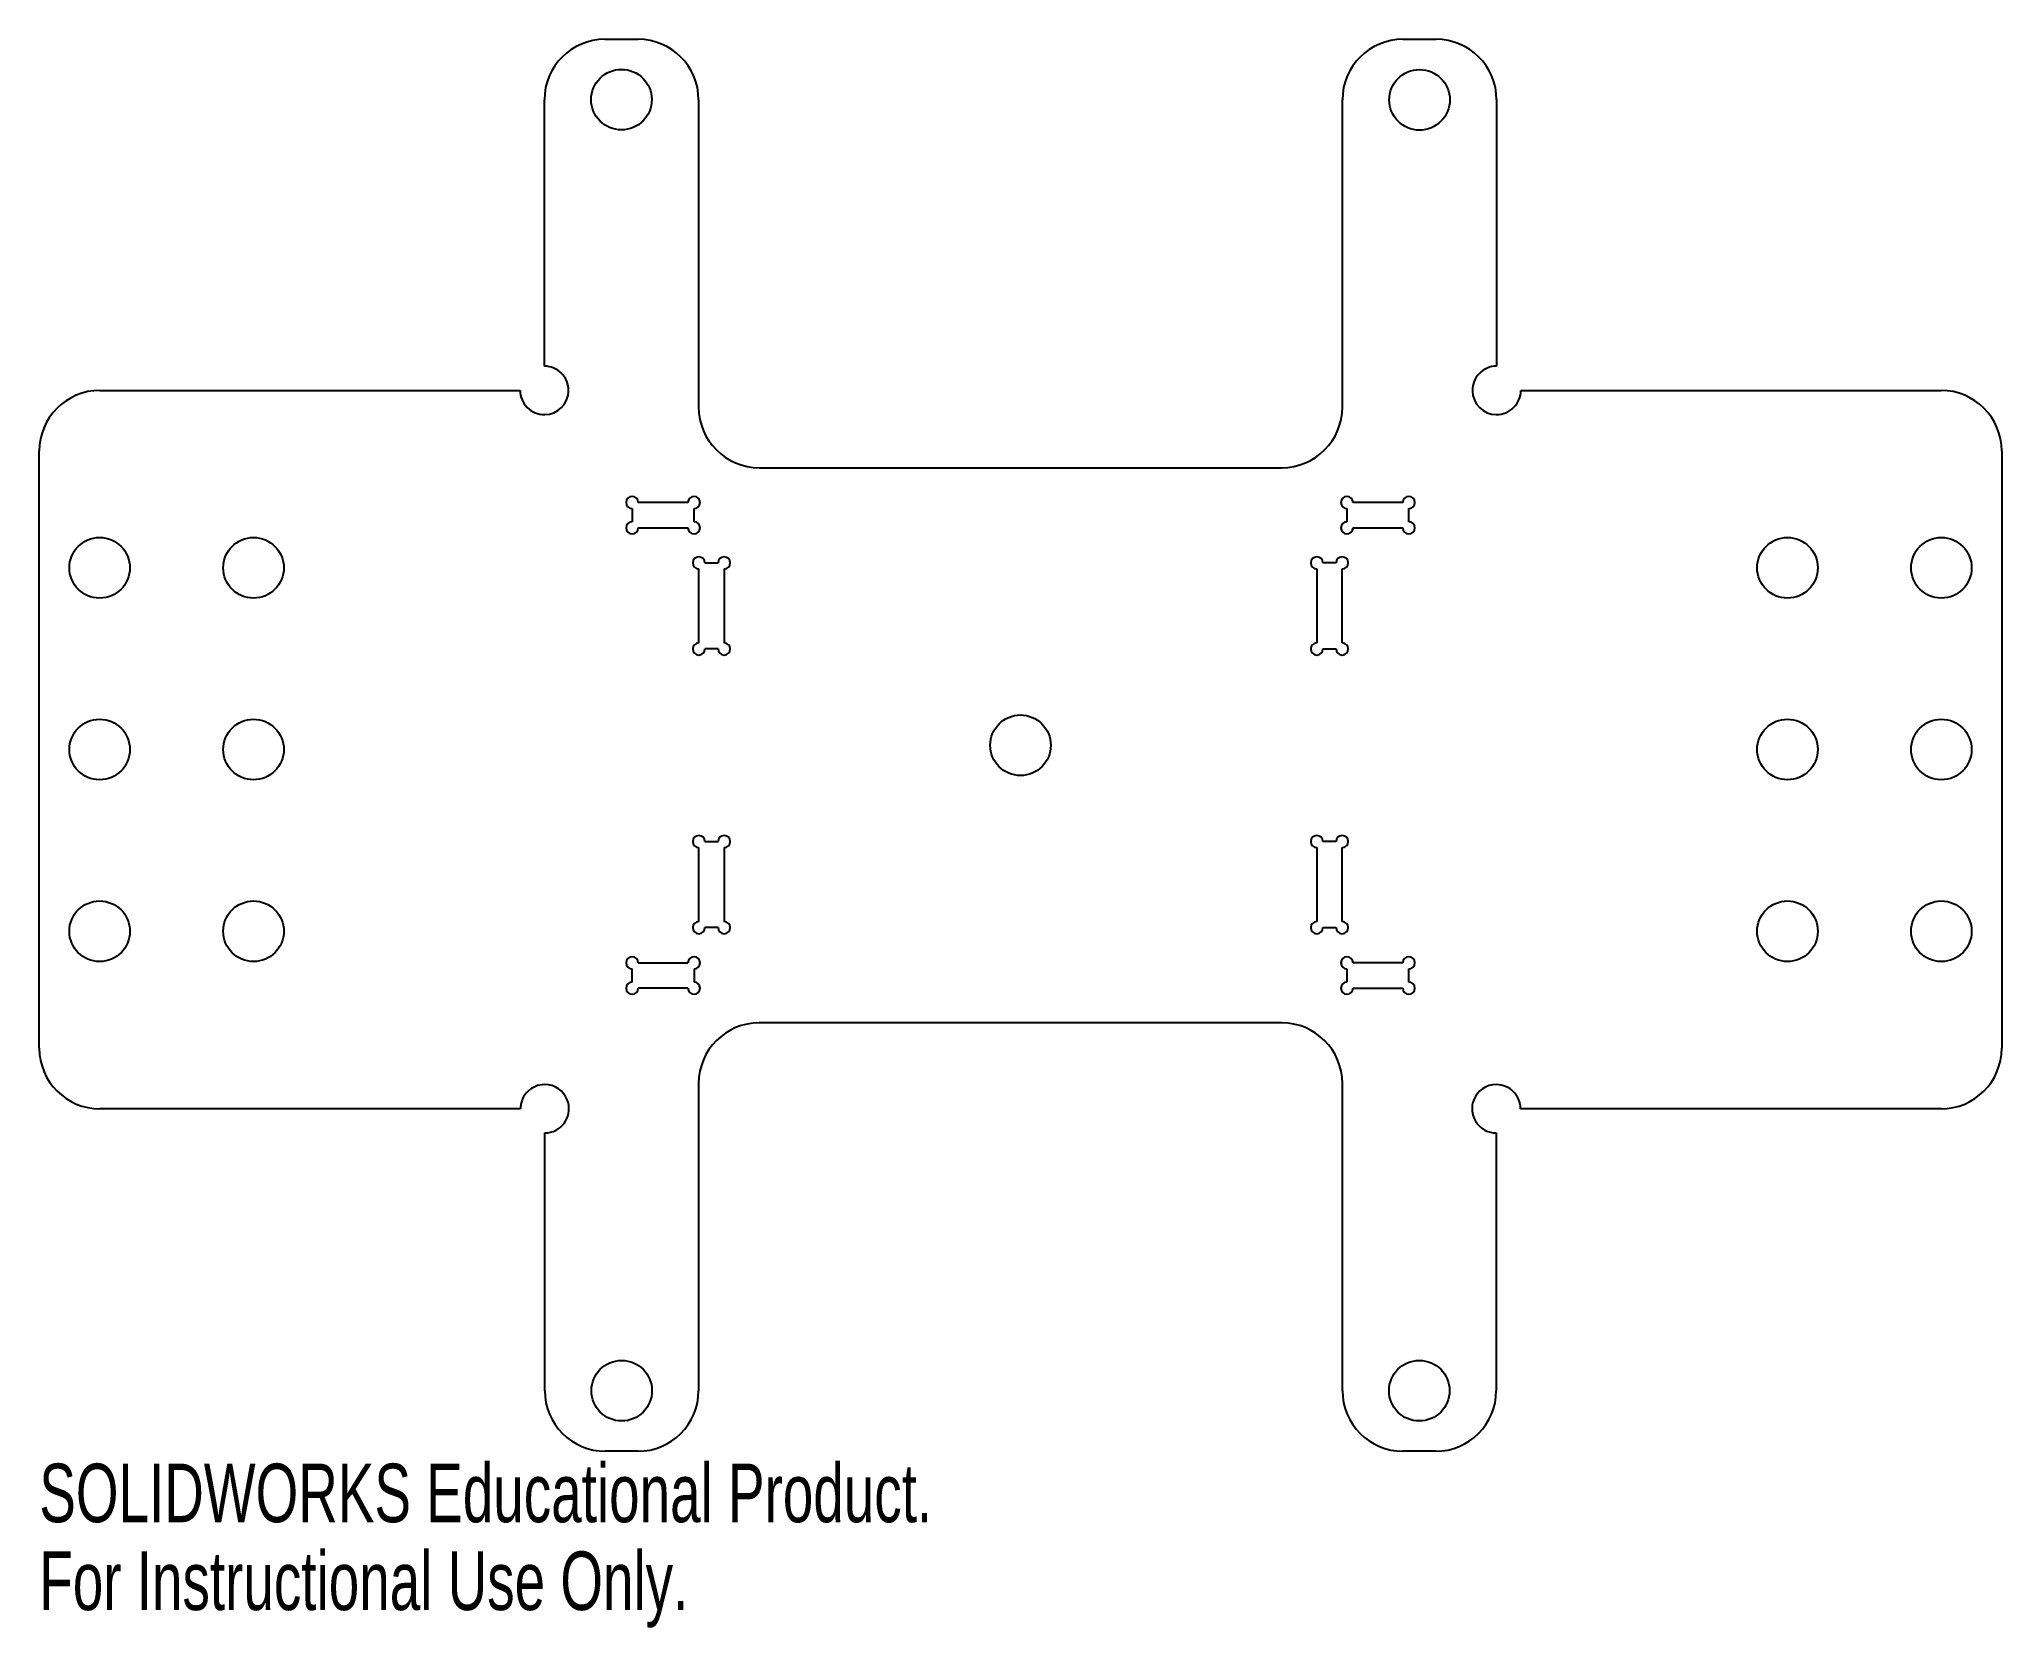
# Model space of a CAD drawing. Header units: millimetres. Extents: x -81 to 81, y -73 to 58.
import ezdxf

# ---------------------------------------------------------------- set-up
doc = ezdxf.new("R2010")
doc.units = ezdxf.units.MM
doc.styles.add('SLDTEXTSTYLE0', font='TXT', dxfattribs={"width": 0.7})

msp = doc.modelspace()

# ---------------------------------------------------------------- linework, layer by layer
at = {"color": 7, "linetype": 'Continuous', "lineweight": 25}
for p, q in [((-34.29, 58.27), (-31.56, 58.27)), ((31.56, 58.27), (34.29, 58.27)), ((-39.29, 31.29), (-39.29, 53.27)), ((-26.56, 53.27), (-26.56, 27.91)), ((26.56, 27.91), (26.56, 53.27)), ((39.29, 53.27), (39.29, 31.29)), ((-75.97, 29.29), (-41.29, 29.29)), ((41.29, 29.29), (75.97, 29.29)), ((-80.97, -25), (-80.97, 24.29)), ((80.97, 24.29), (80.97, -25)), ((-21.56, 22.91), (21.56, 22.91)), ((-32.04, 19.54), (-32.04, 18.45)), ((-27.44, 20.04), (-31.54, 20.04)), ((-26.94, 18.45), (-26.94, 19.54)), ((26.94, 19.54), (26.94, 18.45)), ((31.54, 20.04), (27.44, 20.04)), ((32.04, 18.45), (32.04, 19.54)), ((-31.54, 17.95), (-27.44, 17.95)), ((27.44, 17.95), (31.54, 17.95)), ((-26.04, 15.05), (-24.95, 15.05)), ((26.04, 15.05), (24.95, 15.05)), ((-26.54, 8.45), (-26.54, 14.55)), ((-24.45, 14.55), (-24.45, 8.45)), ((24.45, 14.55), (24.45, 8.45)), ((26.54, 8.45), (26.54, 14.55)), ((-24.95, 7.95), (-26.04, 7.95)), ((24.95, 7.95), (26.04, 7.95)), ((-26.04, -7.95), (-24.95, -7.95)), ((26.04, -7.95), (24.95, -7.95)), ((-26.54, -14.55), (-26.54, -8.45)), ((-24.45, -8.45), (-24.45, -14.55)), ((24.45, -8.45), (24.45, -14.55)), ((26.54, -14.55), (26.54, -8.45)), ((-24.95, -15.05), (-26.04, -15.05)), ((24.95, -15.05), (26.04, -15.05)), ((-32.04, -19.55), (-32.04, -18.46)), ((-31.54, -17.96), (-27.44, -17.96)), ((-26.94, -18.46), (-26.94, -19.55)), ((26.94, -18.46), (26.94, -19.55)), ((31.54, -17.96), (27.44, -17.96)), ((32.04, -19.55), (32.04, -18.46)), ((-27.44, -20.05), (-31.54, -20.05)), ((27.44, -20.05), (31.54, -20.05)), ((21.56, -22.91), (-21.56, -22.91)), ((-26.56, -27.91), (-26.56, -53.27)), ((26.56, -53.27), (26.56, -27.91)), ((-41.26, -30), (-75.97, -30)), ((-41.26, -29.94), (-41.26, -30)), ((41.26, -30), (41.26, -29.97)), ((75.97, -30), (41.26, -30)), ((-39.26, -53.27), (-39.26, -32)), ((39.26, -32), (39.26, -53.27)), ((-31.56, -58.27), (-34.26, -58.27)), ((34.26, -58.27), (31.56, -58.27))]:
    msp.add_line(p, q, dxfattribs=at)
for centre in [(-32.93, 53.29), (32.93, 53.27), (-75.99, 14.65), (-63.29, 14.65), (63.29, 14.65), (75.99, 14.65), (-75.99, -0.35), (-63.29, -0.35), (0, 0), (63.29, -0.35), (75.99, -0.35), (-75.99, -15.35), (-63.29, -15.35), (63.29, -15.35), (75.99, -15.35), (-32.91, -53.27), (32.91, -53.27)]:
    msp.add_circle(centre, 2.5, dxfattribs=at)
for centre, radius, start, end in [((-34.29, 53.27), 5, 90, 180), ((-31.56, 53.27), 5, 0, 90), ((31.56, 53.27), 5, 90, 180), ((34.29, 53.27), 5, 0, 90), ((-75.97, 24.29), 5, 90, 180), ((-39.29, 29.29), 2, 270.8449, 359.1551), ((39.29, 29.29), 2, 180.8449, 269.1551), ((75.97, 24.29), 5, 0, 90), ((-21.56, 27.91), 5, 180, 270), ((21.56, 27.91), 5, 270, 0), ((-32.04, 20.04), 0.5, 0, 270), ((-26.94, 20.04), 0.5, 270, 180), ((26.94, 20.04), 0.5, 0, 270), ((32.04, 20.04), 0.5, 270, 180), ((-32.04, 17.95), 0.5, 90, 0), ((-26.94, 17.95), 0.5, 180, 90), ((26.94, 17.95), 0.5, 90, 0), ((32.04, 17.95), 0.5, 180, 90), ((-26.54, 15.05), 0.5, 0, 270), ((-24.45, 15.05), 0.5, 270, 180), ((24.45, 15.05), 0.5, 0, 270), ((26.54, 15.05), 0.5, 270, 180), ((-26.54, 7.95), 0.5, 90, 0), ((-24.45, 7.95), 0.5, 180, 90), ((24.45, 7.95), 0.5, 90, 0), ((26.54, 7.95), 0.5, 180, 90), ((-26.54, -7.95), 0.5, 0, 270), ((-24.45, -7.95), 0.5, 270, 180), ((24.45, -7.95), 0.5, 0, 270), ((26.54, -7.95), 0.5, 270, 180), ((-26.54, -15.05), 0.5, 90, 0), ((-24.45, -15.05), 0.5, 180, 90), ((24.45, -15.05), 0.5, 90, 0), ((26.54, -15.05), 0.5, 180, 90), ((-32.04, -17.96), 0.5, 0, 270), ((-26.94, -17.96), 0.5, 270, 180), ((26.94, -17.96), 0.5, 0, 270), ((32.04, -17.96), 0.5, 270, 180), ((-32.04, -20.05), 0.5, 90, 0), ((-26.94, -20.05), 0.5, 180, 90), ((26.94, -20.05), 0.5, 90, 0), ((32.04, -20.05), 0.5, 180, 90), ((-21.56, -27.91), 5, 90, 180), ((21.56, -27.91), 5, 0, 90), ((-75.97, -25), 5, 180, 270), ((75.97, -25), 5, 270, 0), ((-39.26, -30), 2, 21.6108, 90), ((39.26, -30), 2, 90, 158.3892), ((-39.26, -30), 2, 270, 277.3892), ((39.26, -30), 2, 262.6108, 270), ((-34.26, -53.27), 5, 180, 270), ((-31.56, -53.27), 5, 270, 0), ((31.56, -53.27), 5, 180, 270), ((34.26, -53.27), 5, 270, 0)]:
    msp.add_arc(centre, radius, start, end, dxfattribs=at)
for points, knots in [([(-37.29, 29.26), (-37.29, 29.54), (-37.34, 29.79), (-37.54, 30.29), (-37.68, 30.5), (-38.25, 31.08), (-38.73, 31.28), (-39.29, 31.29)], [0, 0, 0, 0, 0.25, 0.25, 0.5, 0.5, 1, 1, 1, 1]), ([(39.29, 31.29), (39.01, 31.29), (38.77, 31.24), (38.27, 31.03), (38.06, 30.89), (37.48, 30.31), (37.29, 29.83), (37.29, 29.26)], [0, 0, 0, 0, 0.25, 0.25, 0.5, 0.5, 1, 1, 1, 1]), ([(-41.29, 29.29), (-41.29, 29.01), (-41.24, 28.77), (-41.03, 28.27), (-40.89, 28.06), (-40.31, 27.48), (-39.83, 27.29), (-39.26, 27.29)], [0, 0, 0, 0, 0.25, 0.25, 0.5, 0.5, 1, 1, 1, 1]), ([(39.26, 27.29), (39.54, 27.29), (39.79, 27.34), (40.29, 27.54), (40.5, 27.68), (41.08, 28.25), (41.28, 28.73), (41.29, 29.29)], [0, 0, 0, 0, 0.25, 0.25, 0.5, 0.5, 1, 1, 1, 1]), ([(-39.26, -28), (-39.82, -28.02), (-40.28, -28.2), (-40.84, -28.75), (-40.99, -28.96), (-41.14, -29.31), (-41.19, -29.44), (-41.23, -29.65), (-41.25, -29.78), (-41.26, -29.94)], [0, 0, 0, 0, 0.5, 0.5, 0.75, 0.75, 0.875, 0.875, 1, 1, 1, 1]), ([(41.26, -29.97), (41.26, -29.82), (41.24, -29.68), (41.19, -29.46), (41.15, -29.33), (41, -28.98), (40.85, -28.76), (40.29, -28.21), (39.83, -28.02), (39.26, -28)], [0, 0, 0, 0, 0.125, 0.125, 0.25, 0.25, 0.5, 0.5, 1, 1, 1, 1]), ([(-39.01, -31.98), (-38.39, -31.9), (-37.85, -31.55), (-37.23, -30.48), (-37.18, -29.85), (-37.4, -29.26)], [0, 0, 0, 0, 0.5, 0.5, 1, 1, 1, 1]), ([(37.4, -29.26), (37.18, -29.84), (37.23, -30.48), (37.62, -31.15), (37.71, -31.27), (37.92, -31.49), (38.04, -31.59), (38.41, -31.83), (38.69, -31.94), (39.01, -31.98)], [0, 0, 0, 0, 0.5, 0.5, 0.625, 0.625, 0.75, 0.75, 1, 1, 1, 1])]:
    msp.add_open_spline(points, degree=3, knots=knots, dxfattribs=at)

# ---------------------------------------------------------------- texts
at = {"color": 7, "linetype": 'Continuous', "char_height": 4.8336, "attachment_point": 1, "style": 'SLDTEXTSTYLE0'}
for s, insert in [('SOLIDWORKS Educational Product.', (-80.97, -59.29)), ('For Instructional Use Only.', (-80.97, -66.54))]:
    msp.add_mtext(s, dxfattribs=dict(at, insert=insert))

doc.saveas('drawing.dxf')
